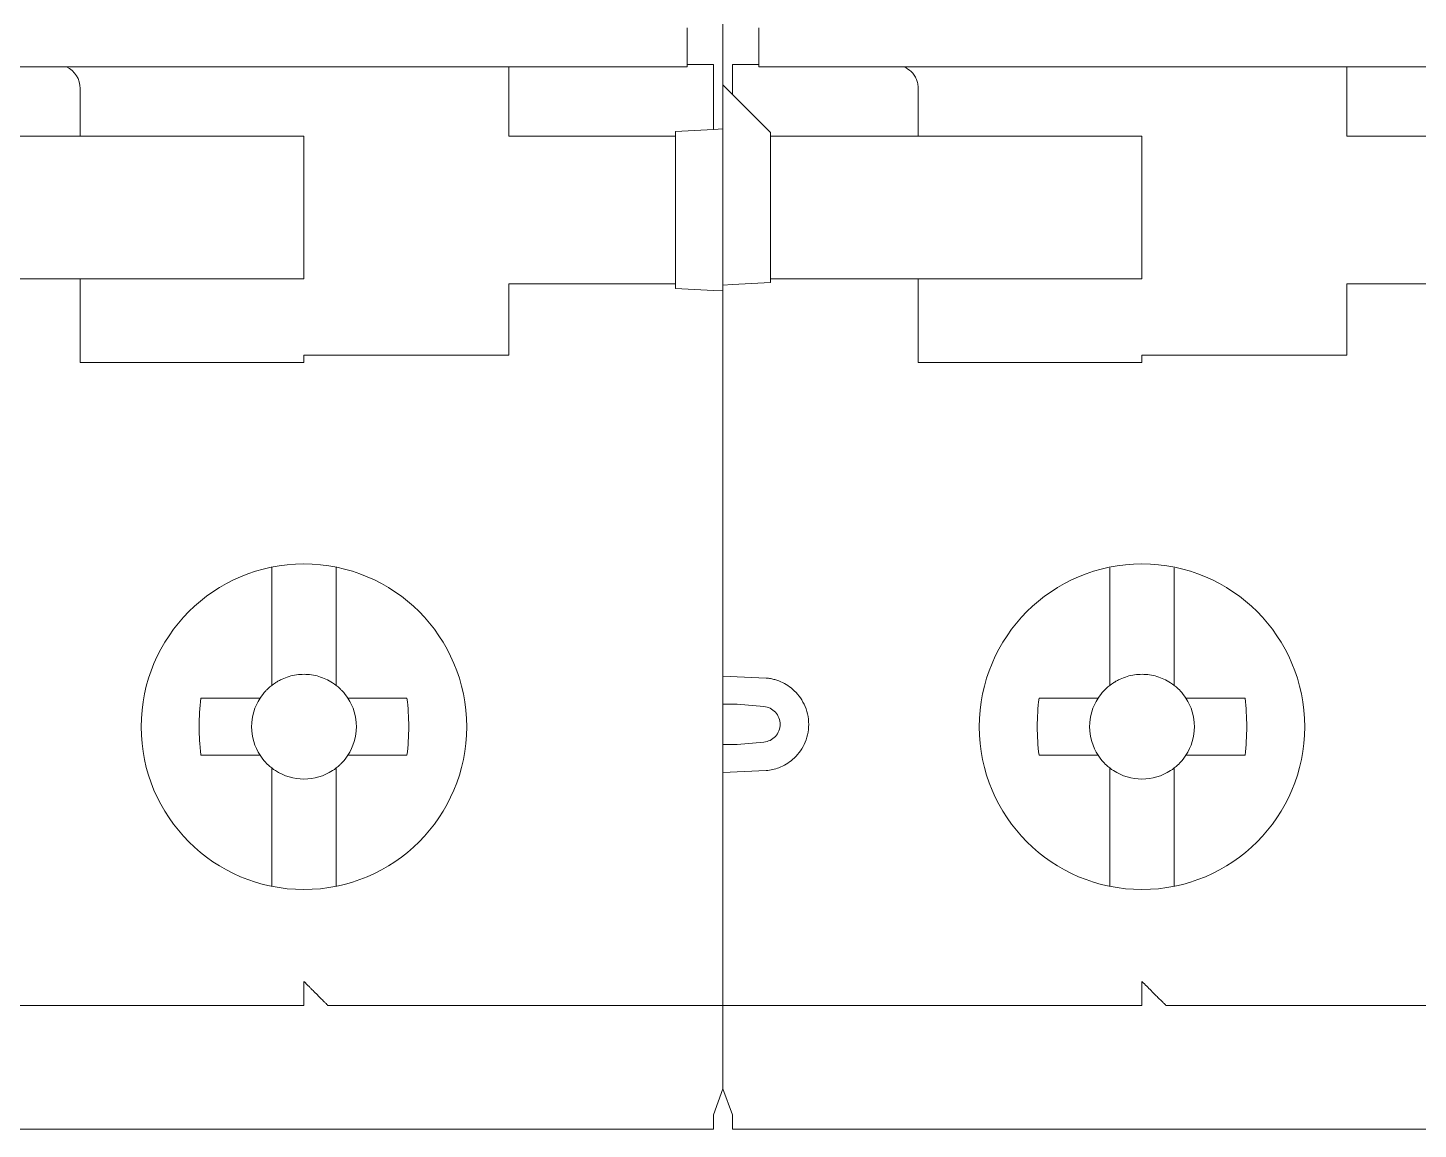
# Model space of a CAD drawing. Header units: millimetres. Extents: x 4137 to 6698, y 1400 to 3585.
# Drawn here: x 4503.42 to 4532.62, y 2976.75 to 2999.88 of the extents above; entities that cross this region are included whole.
import ezdxf

# ---------------------------------------------------------------- set-up
doc = ezdxf.new("R2010")
doc.units = ezdxf.units.MM
doc.layers.add('000-PI-Oprema', color=30, linetype='Continuous', lineweight=5)

msp = doc.modelspace()

# ---------------------------------------------------------------- linework, layer by layer
at = {"layer": '000-PI-Oprema', "color": 0, "lineweight": 0}
for p, q in [((4518.022, 2998.679), (4518.022, 2999.953)), ((4518.022, 2999.953), (4518.022, 2997.756)), ((4487.672, 2999.056), (4513.172, 2999.056)), ((4513.172, 2999.055), (4517.273, 2999.055)), ((4513.522, 2999.055), (4513.522, 2997.603)), ((4517.822, 2999.103), (4517.272, 2999.103)), ((4517.822, 2999.103), (4517.822, 2997.745)), ((4518.772, 2999.103), (4518.222, 2999.103)), ((4518.772, 2999.055), (4522.872, 2999.055)), ((4522.872, 2999.056), (4548.372, 2999.056)), ((4531.122, 2997.603), (4531.122, 2999.056)), ((4504.522, 2997.603), (4504.522, 2998.603)), ((4518.022, 2994.503), (4518.022, 2998.679)), ((4518.022, 2998.679), (4518.222, 2998.479)), ((4518.222, 2998.479), (4518.222, 2998.603)), ((4522.122, 2997.603), (4522.122, 2998.603)), ((4518.222, 2998.479), (4519.022, 2997.679)), ((4517.022, 2997.703), (4517.822, 2997.745)), ((4517.022, 2997.603), (4517.022, 2997.703)), ((4518.022, 2997.756), (4517.822, 2997.745)), ((4518.022, 2997.756), (4518.022, 2994.351)), ((4519.022, 2997.679), (4519.022, 2997.603)), ((4501.422, 2997.603), (4504.522, 2997.603)), ((4504.922, 2997.603), (4504.522, 2997.603)), ((4509.222, 2997.603), (4504.922, 2997.603)), ((4509.222, 2994.603), (4509.222, 2997.603)), ((4513.922, 2997.603), (4513.522, 2997.603)), ((4513.922, 2997.603), (4517.022, 2997.603)), ((4517.022, 2994.503), (4517.022, 2997.603)), ((4522.122, 2997.603), (4519.022, 2997.603)), ((4519.022, 2997.603), (4519.022, 2994.603)), ((4522.122, 2997.603), (4522.522, 2997.603)), ((4522.522, 2997.603), (4526.822, 2997.603)), ((4526.822, 2997.603), (4526.822, 2994.603)), ((4531.522, 2997.603), (4531.122, 2997.603)), ((4531.522, 2997.603), (4534.622, 2997.603)), ((4518.022, 2995.503), (4518.017, 2995.508)), ((4518.027, 2995.303), (4518.022, 2995.303)), ((4504.522, 2994.603), (4501.422, 2994.603)), ((4504.522, 2992.853), (4504.522, 2994.603)), ((4504.522, 2994.603), (4504.922, 2994.603)), ((4504.922, 2994.603), (4509.222, 2994.603)), ((4513.922, 2994.503), (4513.522, 2994.503)), ((4513.522, 2993.003), (4513.522, 2994.503)), ((4513.922, 2994.503), (4517.022, 2994.503)), ((4517.022, 2994.403), (4517.022, 2994.503)), ((4518.022, 2994.475), (4518.222, 2994.485)), ((4518.022, 2994.475), (4518.022, 2986.58)), ((4519.022, 2994.527), (4518.222, 2994.485)), ((4519.022, 2994.603), (4519.022, 2994.527)), ((4522.122, 2994.603), (4519.022, 2994.603)), ((4522.122, 2992.853), (4522.122, 2994.603)), ((4522.122, 2994.603), (4522.522, 2994.603)), ((4526.822, 2994.603), (4522.522, 2994.603)), ((4531.522, 2994.503), (4531.122, 2994.503)), ((4531.122, 2994.503), (4531.122, 2993.003)), ((4534.622, 2994.503), (4531.522, 2994.503)), ((4517.822, 2994.361), (4517.022, 2994.403)), ((4518.022, 2994.351), (4517.822, 2994.361)), ((4518.022, 2994.351), (4518.022, 2980.203)), ((4509.222, 2993.003), (4509.222, 2992.853)), ((4509.222, 2993.003), (4513.522, 2993.003)), ((4526.822, 2993.003), (4526.822, 2992.853)), ((4531.122, 2993.003), (4526.822, 2993.003)), ((4509.222, 2992.853), (4504.522, 2992.853)), ((4526.822, 2992.853), (4522.122, 2992.853)), ((4518.022, 2990.703), (4518.027, 2990.703)), ((4518.017, 2990.498), (4518.022, 2990.503)), ((4508.547, 2988.554), (4508.547, 2988.479)), ((4508.547, 2988.479), (4508.547, 2986.359)), ((4509.897, 2988.479), (4509.897, 2988.554)), ((4509.897, 2986.072), (4509.897, 2988.479)), ((4526.147, 2988.542), (4526.147, 2988.479)), ((4526.147, 2988.479), (4526.147, 2986.359)), ((4527.497, 2988.479), (4527.497, 2988.542)), ((4527.497, 2986.359), (4527.497, 2988.479)), ((4518.022, 2986.406), (4518.022, 2986.579)), ((4526.147, 2986.359), (4526.147, 2986.072)), ((4527.497, 2986.359), (4527.497, 2986.072)), ((4518.932, 2986.224), (4518.022, 2986.263)), ((4507.059, 2985.803), (4507.916, 2985.803)), ((4511.386, 2985.803), (4510.529, 2985.803)), ((4524.659, 2985.803), (4525.516, 2985.803)), ((4528.986, 2985.803), (4528.129, 2985.803)), ((4518.022, 2984.831), (4518.022, 2985.676)), ((4518.322, 2985.676), (4518.88, 2985.627)), ((4518.88, 2984.88), (4518.322, 2984.831)), ((4507.916, 2984.603), (4507.059, 2984.603)), ((4511.386, 2984.603), (4510.529, 2984.603)), ((4525.516, 2984.603), (4524.659, 2984.603)), ((4528.986, 2984.603), (4528.129, 2984.603)), ((4518.022, 2984.244), (4518.932, 2984.282)), ((4526.147, 2984.335), (4526.147, 2984.047)), ((4527.497, 2984.335), (4527.497, 2984.047)), ((4508.547, 2984.047), (4508.547, 2981.927)), ((4509.897, 2981.927), (4509.897, 2984.047)), ((4518.022, 2983.927), (4518.022, 2983.981)), ((4526.147, 2984.047), (4526.147, 2981.927)), ((4527.497, 2981.927), (4527.497, 2984.047)), ((4518.022, 2983.927), (4518.022, 2980.203)), ((4508.547, 2981.927), (4508.547, 2981.852)), ((4509.897, 2981.852), (4509.897, 2981.927)), ((4526.147, 2981.927), (4526.147, 2981.852)), ((4527.497, 2981.852), (4527.497, 2981.927)), ((4518.022, 2980.203), (4518.022, 2977.603)), ((4518.022, 2980.203), (4518.022, 2977.603)), ((4509.222, 2979.353), (4500.422, 2979.353)), ((4518.022, 2979.353), (4509.722, 2979.353)), ((4518.022, 2979.353), (4526.822, 2979.353)), ((4535.622, 2979.353), (4527.322, 2979.353)), ((4518.022, 2977.603), (4517.822, 2977.053)), ((4518.022, 2977.603), (4518.222, 2977.054)), ((4505.422, 2976.753), (4500.622, 2976.753)), ((4505.422, 2976.753), (4513.042, 2976.753)), ((4517.822, 2976.753), (4513.042, 2976.753)), ((4523.022, 2976.753), (4518.222, 2976.753)), ((4530.642, 2976.753), (4523.022, 2976.753)), ((4535.422, 2976.753), (4530.642, 2976.753))]:
    msp.add_line(p, q, dxfattribs=at)
for centre in [(4509.222, 2985.203), (4526.822, 2985.203)]:
    msp.add_circle(centre, 3.418, dxfattribs=at)
for centre, radius, start, end in [((4504.022, 2998.603), 0.5, 0, 64.7859), ((4509.222, 2985.203), 1.1, 133.0681, 135), ((4509.222, 2985.203), 1.1, 123.0557, 133.0681), ((4509.222, 2985.203), 1.1, 46.9319, 56.9443), ((4509.222, 2985.203), 1.1, 45, 46.9319), ((4526.822, 2985.203), 1.1, 133.0681, 135), ((4526.822, 2985.203), 1.1, 123.0557, 133.0681), ((4526.822, 2985.203), 1.1, 46.9319, 56.9443), ((4509.222, 2985.203), 1.1, 136.9319, 146.9443), ((4509.222, 2985.203), 1.1, 135, 136.9319), ((4509.222, 2985.203), 1.1, 43.0681, 45), ((4509.222, 2985.203), 1.1, 33.0557, 43.0681), ((4526.822, 2985.203), 1.1, 136.9319, 146.9443), ((4526.822, 2985.203), 1.1, 135, 136.9319), ((4526.822, 2985.203), 1.1, 33.0557, 43.0681), ((4509.222, 2985.203), 1.1, 213.0557, 223.0681), ((4509.222, 2985.203), 1.1, 316.9319, 326.9443), ((4526.822, 2985.203), 1.1, 213.0557, 223.0681), ((4526.822, 2985.203), 1.1, 316.9319, 326.9443), ((4509.222, 2985.203), 1.1, 223.0681, 225), ((4509.222, 2985.203), 1.1, 225, 226.9319), ((4509.222, 2985.203), 1.1, 226.9319, 236.9443), ((4509.222, 2985.203), 1.1, 303.0557, 313.0681), ((4509.222, 2985.203), 1.1, 313.0681, 315), ((4509.222, 2985.203), 1.1, 315, 316.9319), ((4526.822, 2985.203), 1.1, 223.0681, 225), ((4526.822, 2985.203), 1.1, 225, 226.9319), ((4526.822, 2985.203), 1.1, 226.9319, 236.9443), ((4526.822, 2985.203), 1.1, 303.0557, 313.0681), ((4526.822, 2985.203), 1.1, 315, 316.9319)]:
    msp.add_arc(centre, radius, start, end, dxfattribs=at)
for points, knots in [([(4517.272, 2999.877), (4517.272, 2999.76), (4517.272, 2999.527), (4517.272, 2999.25), (4517.272, 2999.078), (4517.272, 2999.07), (4517.273, 2999.055)], [0, 0, 0, 0, 0.264619, 0.529237, 0.793855, 1, 1, 1, 1]), ([(4518.772, 2999.055), (4518.772, 2999.07), (4518.772, 2999.078), (4518.772, 2999.25), (4518.772, 2999.527), (4518.772, 2999.76), (4518.772, 2999.877)], [0, 0, 0, 0, 0.206145, 0.470763, 0.735381, 1, 1, 1, 1]), ([(4518.222, 2999.103), (4518.222, 2999.103), (4518.222, 2999.049), (4518.222, 2998.864), (4518.222, 2998.734), (4518.222, 2998.603)], [0, 0, 0, 0, 0.5, 0.5, 1, 1, 1, 1]), ([(4521.829, 2999.055), (4521.88, 2999.027), (4521.957, 2998.986), (4522.039, 2998.886), (4522.086, 2998.799), (4522.117, 2998.703), (4522.121, 2998.636), (4522.122, 2998.603)], [0, 0, 0, 0, 0.351287, 0.528122, 0.693874, 0.849103, 1, 1, 1, 1]), ([(4509.822, 2986.125), (4509.733, 2986.183), (4509.636, 2986.228), (4509.433, 2986.288), (4509.329, 2986.303), (4509.117, 2986.303), (4509.012, 2986.288), (4508.86, 2986.243), (4508.81, 2986.224), (4508.738, 2986.191), (4508.714, 2986.179), (4508.679, 2986.16), (4508.668, 2986.153), (4508.651, 2986.143), (4508.642, 2986.138), (4508.634, 2986.132), (4508.628, 2986.129), (4508.624, 2986.128), (4508.622, 2986.125)], [0, 0, 0, 0, 0.25, 0.25, 0.5, 0.5, 0.75, 0.75, 0.875, 0.875, 0.9375, 0.9375, 0.96875, 0.96875, 0.984375, 0.992187, 0.992187, 1, 1, 1, 1]), ([(4518.022, 2985.676), (4518.022, 2985.793), (4518.022, 2986.027), (4518.022, 2986.305), (4518.022, 2986.403), (4518.022, 2986.441)], [0, 0, 0, 0, 0.378161, 0.755931, 1, 1, 1, 1]), ([(4527.422, 2986.125), (4527.333, 2986.183), (4527.236, 2986.228), (4527.033, 2986.288), (4526.929, 2986.303), (4526.717, 2986.303), (4526.612, 2986.288), (4526.46, 2986.243), (4526.41, 2986.224), (4526.338, 2986.191), (4526.314, 2986.179), (4526.279, 2986.16), (4526.268, 2986.153), (4526.251, 2986.143), (4526.242, 2986.138), (4526.234, 2986.132), (4526.228, 2986.129), (4526.224, 2986.128), (4526.222, 2986.125)], [0, 0, 0, 0, 0.25, 0.25, 0.5, 0.5, 0.75, 0.75, 0.875, 0.875, 0.9375, 0.9375, 0.96875, 0.96875, 0.984375, 0.992188, 0.992188, 1, 1, 1, 1]), ([(4518.932, 2986.224), (4518.963, 2986.221), (4519.023, 2986.214), (4519.111, 2986.193), (4519.222, 2986.157), (4519.35, 2986.094), (4519.495, 2985.989), (4519.626, 2985.851), (4519.735, 2985.675), (4519.806, 2985.473), (4519.83, 2985.253), (4519.807, 2985.034), (4519.735, 2984.832), (4519.627, 2984.655), (4519.496, 2984.517), (4519.351, 2984.412), (4519.208, 2984.344), (4519.068, 2984.299), (4518.978, 2984.288), (4518.932, 2984.282)], [0, 0, 0, 0, 0.031513, 0.062834, 0.094232, 0.152293, 0.210532, 0.279327, 0.348301, 0.424071, 0.50002, 0.57579, 0.651739, 0.720534, 0.789508, 0.847569, 0.905809, 0.95275, 1, 1, 1, 1]), ([(4507.059, 2985.803), (4507.035, 2985.604), (4507.022, 2985.404), (4507.022, 2985.103), (4507.025, 2985.003), (4507.035, 2984.853), (4507.038, 2984.803), (4507.045, 2984.728), (4507.049, 2984.69), (4507.054, 2984.647), (4507.056, 2984.625), (4507.057, 2984.616), (4507.058, 2984.609), (4507.06, 2984.606), (4507.059, 2984.603)], [0, 0, 0, 0, 0.5, 0.5, 0.75, 0.75, 0.875, 0.875, 0.9375, 0.96875, 0.984375, 0.992188, 0.992188, 1, 1, 1, 1]), ([(4508.301, 2985.803), (4508.184, 2985.625), (4508.123, 2985.417), (4508.122, 2984.991), (4508.184, 2984.782), (4508.301, 2984.603)], [0, 0, 0, 0, 0.5, 0.5, 1, 1, 1, 1]), ([(4510.144, 2984.603), (4510.261, 2984.782), (4510.322, 2984.991), (4510.323, 2985.414), (4510.261, 2985.625), (4510.145, 2985.803)], [0, 0, 0, 0, 0.5, 0.5, 1, 1, 1, 1]), ([(4525.516, 2985.803), (4525.584, 2985.803), (4525.708, 2985.803), (4525.84, 2985.803), (4525.901, 2985.803)], [0, 0, 0, 0, 0.540007, 1, 1, 1, 1]), ([(4527.744, 2984.603), (4527.861, 2984.782), (4527.922, 2984.99), (4527.922, 2985.416), (4527.861, 2985.625), (4527.745, 2985.803)], [0, 0, 0, 0, 0.5, 0.5, 1, 1, 1, 1]), ([(4518.022, 2985.676), (4518.022, 2985.676), (4518.052, 2985.676), (4518.169, 2985.676), (4518.252, 2985.676), (4518.322, 2985.676)], [0, 0, 0, 0, 0.5, 0.5, 1, 1, 1, 1]), ([(4518.88, 2985.627), (4518.973, 2985.619), (4519.061, 2985.575), (4519.187, 2985.438), (4519.222, 2985.346), (4519.222, 2985.16), (4519.187, 2985.068), (4519.061, 2984.931), (4518.973, 2984.888), (4518.88, 2984.88)], [0, 0, 0, 0, 0.25, 0.25, 0.5, 0.5, 0.75, 0.75, 1, 1, 1, 1]), ([(4518.022, 2983.981), (4518.022, 2983.985), (4518.022, 2984.009), (4518.022, 2984.183), (4518.022, 2984.475), (4518.022, 2984.712), (4518.022, 2984.831)], [0, 0, 0, 0, 0.06983, 0.379482, 0.689581, 1, 1, 1, 1]), ([(4518.022, 2984.831), (4518.022, 2984.831), (4518.055, 2984.831), (4518.166, 2984.831), (4518.244, 2984.831), (4518.322, 2984.831)], [0, 0, 0, 0, 0.5, 0.5, 1, 1, 1, 1]), ([(4525.516, 2984.603), (4525.584, 2984.603), (4525.708, 2984.603), (4525.84, 2984.603), (4525.901, 2984.603)], [0, 0, 0, 0, 0.54278, 1, 1, 1, 1]), ([(4508.622, 2984.281), (4508.801, 2984.165), (4509.008, 2984.104), (4509.433, 2984.103), (4509.644, 2984.165), (4509.822, 2984.281)], [0, 0, 0, 0, 0.5, 0.5, 1, 1, 1, 1]), ([(4526.222, 2984.281), (4526.401, 2984.165), (4526.608, 2984.104), (4527.033, 2984.103), (4527.244, 2984.165), (4527.422, 2984.281)], [0, 0, 0, 0, 0.5, 0.5, 1, 1, 1, 1]), ([(4509.222, 2979.853), (4509.222, 2979.832), (4509.222, 2979.79), (4509.222, 2979.728), (4509.222, 2979.656), (4509.222, 2979.577), (4509.222, 2979.498), (4509.222, 2979.432), (4509.222, 2979.387), (4509.222, 2979.358), (4509.222, 2979.355), (4509.222, 2979.353)], [0, 0, 0, 0, 0.080758, 0.160392, 0.240099, 0.368585, 0.500066, 0.628554, 0.760036, 0.877963, 1, 1, 1, 1]), ([(4509.222, 2979.853), (4509.243, 2979.833), (4509.281, 2979.795), (4509.333, 2979.742), (4509.376, 2979.699), (4509.434, 2979.642), (4509.501, 2979.574), (4509.578, 2979.498), (4509.641, 2979.435), (4509.687, 2979.388), (4509.717, 2979.359), (4509.721, 2979.355), (4509.722, 2979.353)], [0, 0, 0, 0, 0.090531, 0.16862, 0.234268, 0.287481, 0.430984, 0.554468, 0.680793, 0.795506, 0.900919, 1, 1, 1, 1]), ([(4526.822, 2979.853), (4526.822, 2979.832), (4526.822, 2979.79), (4526.822, 2979.728), (4526.822, 2979.656), (4526.822, 2979.577), (4526.822, 2979.498), (4526.822, 2979.432), (4526.822, 2979.387), (4526.822, 2979.358), (4526.822, 2979.355), (4526.822, 2979.353)], [0, 0, 0, 0, 0.080758, 0.160392, 0.240099, 0.368585, 0.500066, 0.628554, 0.760036, 0.877963, 1, 1, 1, 1]), ([(4527.322, 2979.353), (4527.322, 2979.354), (4527.321, 2979.355), (4527.314, 2979.362), (4527.302, 2979.374), (4527.279, 2979.397), (4527.239, 2979.437), (4527.176, 2979.5), (4527.1, 2979.576), (4527.013, 2979.662), (4526.92, 2979.756), (4526.855, 2979.82), (4526.822, 2979.853)], [0, 0, 0, 0, 0.051851, 0.10362, 0.156261, 0.210683, 0.323967, 0.445967, 0.575521, 0.712834, 0.854621, 1, 1, 1, 1]), ([(4517.822, 2976.753), (4517.822, 2976.753), (4517.822, 2976.807), (4517.822, 2976.944), (4517.822, 2976.996), (4517.822, 2977.053)], [0, 0, 0, 0, 0.5, 0.5, 0.737757, 0.737757, 0.737757, 0.737757]), ([(4518.222, 2976.753), (4518.222, 2976.754), (4518.222, 2976.756), (4518.222, 2976.768), (4518.222, 2976.791), (4518.222, 2976.832), (4518.222, 2976.897), (4518.222, 2976.972), (4518.222, 2977.027), (4518.222, 2977.054)], [0, 0, 0, 0, 0.0807576, 0.160392, 0.2400995, 0.3685854, 0.5000663, 0.6285535, 0.7387531, 0.7387531, 0.7387531, 0.7387531])]:
    msp.add_open_spline(points, degree=3, knots=knots, dxfattribs=at)
for points in [[(4508.547, 2986.359), (4508.547, 2986.321), (4508.547, 2986.283), (4508.547, 2986.072)], [(4527.574, 2986.007), (4527.583, 2985.998), (4527.592, 2985.99), (4527.6, 2985.981)], [(4507.916, 2985.803), (4508.04, 2985.803), (4508.167, 2985.803), (4508.301, 2985.803)], [(4510.529, 2985.803), (4510.405, 2985.803), (4510.278, 2985.803), (4510.144, 2985.803)], [(4511.386, 2985.803), (4511.434, 2985.405), (4511.434, 2985.001), (4511.386, 2984.603)], [(4524.659, 2985.803), (4524.61, 2985.405), (4524.61, 2985.002), (4524.659, 2984.603)], [(4525.901, 2985.803), (4525.784, 2985.625), (4525.722, 2985.416), (4525.722, 2985.203)], [(4527.6, 2985.981), (4527.609, 2985.972), (4527.618, 2985.963), (4527.626, 2985.954)], [(4528.129, 2985.803), (4528.005, 2985.803), (4527.878, 2985.803), (4527.744, 2985.803)], [(4528.986, 2984.603), (4529.034, 2985.001), (4529.034, 2985.405), (4528.986, 2985.803)], [(4525.722, 2985.203), (4525.722, 2984.992), (4525.785, 2984.78), (4525.901, 2984.603)], [(4507.916, 2984.603), (4508.04, 2984.603), (4508.167, 2984.603), (4508.301, 2984.603)], [(4510.144, 2984.603), (4510.278, 2984.603), (4510.405, 2984.603), (4510.529, 2984.603)], [(4527.744, 2984.603), (4527.878, 2984.603), (4528.005, 2984.603), (4528.129, 2984.603)], [(4508.547, 2984.335), (4508.547, 2984.123), (4508.547, 2984.085), (4508.547, 2984.047)], [(4509.897, 2984.335), (4509.897, 2984.123), (4509.897, 2984.085), (4509.897, 2984.047)], [(4527.6, 2984.425), (4527.592, 2984.417), (4527.583, 2984.408), (4527.574, 2984.4)]]:
    msp.add_open_spline(points, degree=3, dxfattribs=at)

doc.saveas('drawing.dxf')
